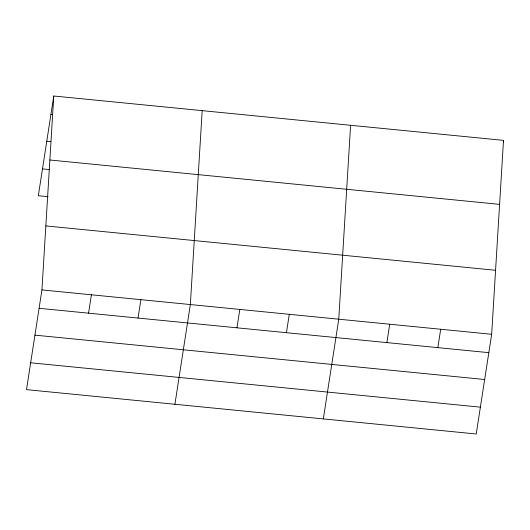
<?xml version="1.0" encoding="UTF-8"?>
<svg xmlns="http://www.w3.org/2000/svg" width="530" height="530" viewBox="0 0 530 530"><rect width="100%" height="100%" fill="white"/><g stroke="black" fill="none" stroke-linecap="round" stroke-linejoin="round"><path stroke-width="0.79" d="M41.936 289.91L53.775 96.009L503.5 140.37L491.668 334.278L476.225 433.99L26.5 389.63L41.936 289.91L491.668 334.278M202.182 110.644L190.349 304.551L174.913 404.271M350.595 125.285L338.756 319.192L323.32 418.912M53.775 96.009L38.332 195.722L48.064 196.683M88.563 313.177L91.405 294.786M138.032 318.06L140.881 299.669M236.97 327.818L239.818 309.427M286.438 332.701L289.287 314.31M386.88 342.605L389.729 324.221M437.846 347.634L440.695 329.249M503.255 141.974L503.5 140.37M50.926 114.394L52.549 114.553M46.772 141.232L50.827 141.636M49.866 159.994L499.591 204.361M42.493 168.884L49.787 169.607M45.845 225.919L495.57 270.287M39.087 308.294L488.819 352.662M34.934 335.139L484.665 379.5M30.654 362.785L480.385 407.153"/></g></svg>
